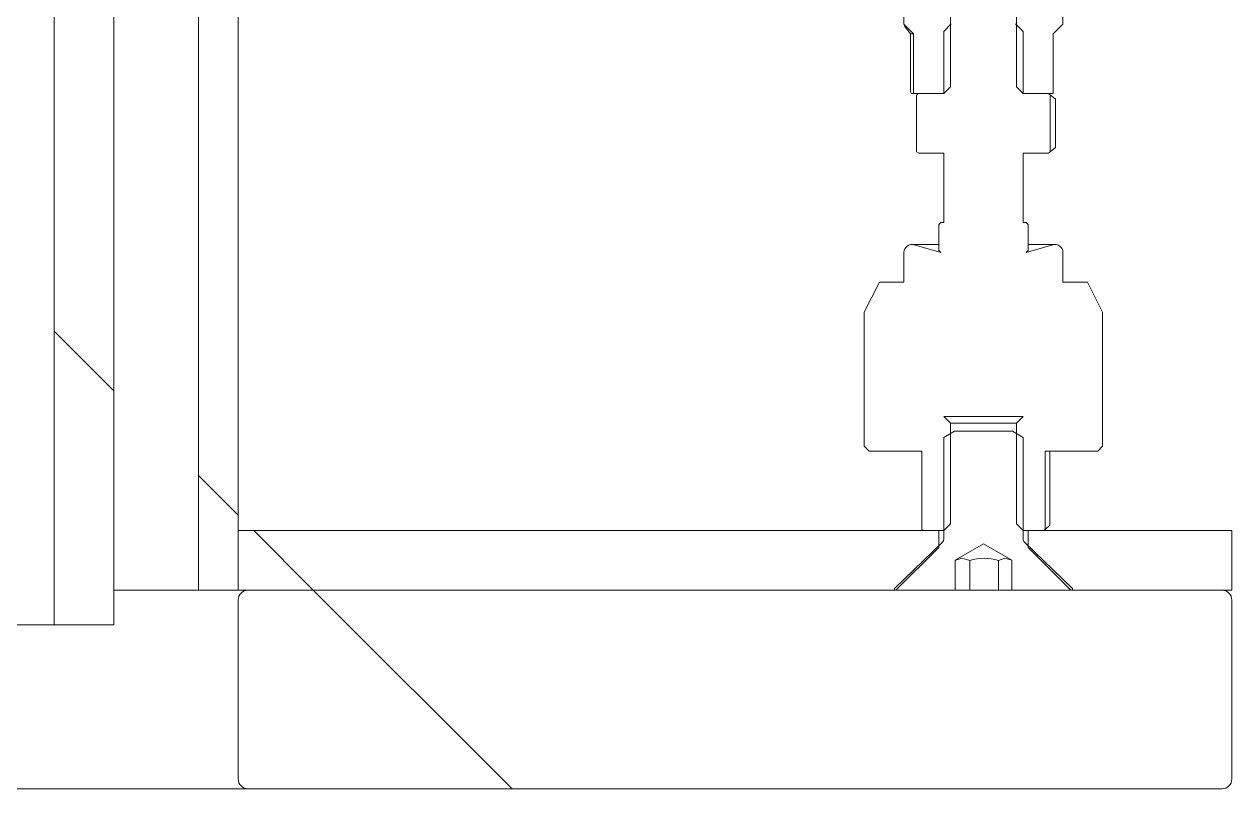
# Model space of a CAD drawing. Header units: millimetres. Extents: x 163705 to 1616509, y 81827 to 302547.
# Drawn here: x 1460277.1 to 1460398.6, y 145365.1 to 145442.1 of the extents above; entities that cross this region are included whole.
import ezdxf

# ---------------------------------------------------------------- set-up
doc = ezdxf.new("R2010")
doc.units = ezdxf.units.MM
doc.header["$LTSCALE"] = 10
doc.layers.add('1-设备轮廓', color=2, linetype='Continuous', lineweight=18)
pattern_1 = [(45, (-6058.445023240471, -4420.496226013337), (-67.35192090801866, 67.35192090801866), [])]

# ---------------------------------------------------------------- blocks, each defined once
blk = doc.blocks.new('A$Cefa923cd')
at = {"lineweight": 18}
h = blk.add_hatch(dxfattribs=at)
h.set_pattern_fill('ANSI31', color=256, scale=30, style=0)
h.set_pattern_definition(pattern_1)
h.paths.add_polyline_path([(1284.275386318601, 400), (1278.275386318594, 400), (1278.275386318594, 60), (1284.275386318601, 60)], flags=0)
h = blk.add_hatch(dxfattribs=at)
h.set_pattern_fill('ANSI31', color=256, scale=30, style=0)
h.set_pattern_definition(pattern_1)
h.paths.add_polyline_path([(1187.451886318595, 129.0999999999995), (1190.775386318601, 131.0188236196509), (1194.098886318599, 129.0999999999995), (1194.098886318599, 114.1765000000005), (1194.775386318594, 113.5), (1197.805140278237, 113.5), (1197.805140278237, 119.5), (1198.775386318601, 120.4661394013956), (1198.775386318601, 234.6999999999998), (1182.775386318601, 234.6999999999998), (1182.775386318601, 120.4661394013965), (1183.745632358958, 119.5), (1183.745632358958, 113.5), (1186.775386318601, 113.5), (1187.451886318595, 114.1765000000005)], flags=0)
h = blk.add_hatch(dxfattribs=at)
h.set_pattern_fill('ANSI31', color=256, scale=30, style=0)
h.set_pattern_definition(pattern_1)
h.paths.add_polyline_path([(1265.775386318601, 163.4999999999991), (1265.775386318601, 63.5), (1269.775386318601, 63.5), (1269.775386318601, 163.4999999999991)], flags=0)
h = blk.add_hatch(dxfattribs=at)
h.set_pattern_fill('ANSI31', color=256, scale=30, style=0)
h.set_pattern_definition(pattern_1)
h.paths.add_polyline_path([(1199.575386318596, 63.5), (1265.775386318601, 63.5), (1265.775386318601, 69.5), (1195.275386318594, 69.5), (1195.275386318594, 67.79999999999927)], flags=0)
h = blk.add_hatch(dxfattribs=at)
h.set_pattern_fill('ANSI34', color=256, scale=30, style=0)
h.set_pattern_definition([(45, (-6058.445023240471, -4420.496226013337), (-404.111525448112, 404.111525448112), []), (45, (-5923.74112324047, -4420.496226013337), (-404.111525448112, 404.111525448112), []), (45, (-5789.03722324047, -4420.496226013337), (-404.111525448112, 404.111525448112), []), (45, (-5654.33302324047, -4420.496226013337), (-404.111525448112, 404.111525448112), [])])
edge = h.paths.add_edge_path(flags=0)
edge.add_line((1265.775386318601, 44.49999999999909), (1265.775386318601, 62.5))
edge.add_arc((1264.775386318601, 62.5), 1, 0, 90)
edge.add_line((1264.775386318601, 63.5), (1166.775386318601, 63.5))
edge.add_arc((1166.775386318601, 62.5), 1, 90, 180)
edge.add_line((1165.775386318601, 62.5), (1165.775386318601, 44.49999999999909))
edge.add_arc((1166.775386318601, 44.49999999999909), 1, 180, 270.0000000000008)
edge.add_line((1166.775386318601, 43.49999999999909), (1264.775386318601, 43.49999999999909))
edge.add_arc((1264.775386318601, 44.49999999999909), 1, 270, 360)
at = {"layer": '1-设备轮廓'}
for p, q in [((1278.275386318601, 399.9999999999991), (1278.275386318601, 59.99999999999909)), ((1284.275386318601, 399.9999999999991), (1284.275386318601, 59.99999999999909)), ((1182.775386318601, 234.6999999999998), (1182.775386318601, 120.4661394013965)), ((1198.775386318601, 120.4661394013956), (1198.775386318601, 234.6999999999998)), ((1265.775386318601, 63.49999999999909), (1265.775386318601, 163.4999999999991)), ((1269.775386318601, 63.49999999999909), (1269.775386318601, 163.4999999999991)), ((1187.451886318595, 129.0999999999995), (1187.451886318595, 114.1764999999996)), ((1194.098886318599, 114.1764999999996), (1194.098886318599, 129.0999999999995)), ((1182.775386318601, 120.4661394013965), (1183.745632358958, 119.4999999999991)), ((1187.542386318601, 120.4999999999991), (1186.775386318601, 119.7330000000002)), ((1194.775386318601, 119.7330000000002), (1194.008386318594, 120.4999999999991)), ((1197.805140278237, 119.4999999999991), (1198.775386318601, 120.4661394013956)), ((1183.745632358958, 119.4999999999991), (1183.745632358958, 113.5)), ((1186.775386318601, 119.7330000000002), (1186.775386318601, 113.5)), ((1194.775386318601, 113.5), (1194.775386318601, 119.7330000000002)), ((1197.805140278237, 113.5), (1197.805140278237, 119.4999999999991)), ((1198.101719703431, 119.4999999999991), (1197.805140278237, 119.4999999999991)), ((1198.101719703431, 113.7499999999991), (1198.101719703431, 119.4999999999991)), ((1183.5283717727, 112.9194434163992), (1184.048672429431, 113.3691066750598)), ((1186.775386318601, 113.5), (1183.745632358958, 113.5)), ((1184.048669178344, 113.369080273179), (1184.048669178344, 107.6309084649893)), ((1184.275386318601, 113.5), (1184.048673742385, 113.3691074330936)), ((1186.775386318601, 113.5), (1184.275386318601, 113.5)), ((1187.451886318595, 114.1764999999996), (1186.775386318601, 113.5)), ((1194.775386318601, 113.5), (1194.098886318599, 114.1764999999996)), ((1197.275386318601, 113.5), (1194.775386318601, 113.5)), ((1197.805140278237, 113.5), (1194.775386318601, 113.5)), ((1197.502098894809, 113.3691074330927), (1197.275386318601, 113.5)), ((1197.50210345885, 107.6309084649874), (1197.50210345885, 113.369080273179)), ((1198.051450193241, 113.5), (1197.805140278237, 113.5)), ((1183.5283717727, 108.0805565835999), (1183.5283717727, 112.9194434163992)), ((1184.04867766441, 107.630890302521), (1183.5283717727, 108.0805565835999)), ((1184.048677665, 107.6308903021827), (1184.275386318601, 107.4999999999991)), ((1184.275386318601, 107.4999999999991), (1186.775386318601, 107.4999999999991)), ((1186.775386318601, 107.4999999999991), (1186.775386318601, 100.4999999999991)), ((1194.775386318601, 107.4999999999991), (1197.275386318601, 107.4999999999991)), ((1194.775386318601, 100.4999999999991), (1194.775386318601, 107.4999999999991)), ((1197.275386318601, 107.4999999999991), (1197.502094972195, 107.63089030218)), ((1186.475386318598, 100.4999999999991), (1186.275386318601, 100.2999999999993)), ((1186.275386318601, 100.2999999999993), (1186.275386318601, 97.69999999999891)), ((1186.475386318598, 100.4999999999991), (1186.775386318601, 100.4999999999991)), ((1194.775386318601, 100.4999999999991), (1195.075386318596, 100.4999999999991)), ((1195.275386318601, 100.2999999999993), (1195.075386318596, 100.4999999999991)), ((1195.275386318601, 97.69999999999891), (1195.275386318601, 100.2999999999993)), ((1182.775386318601, 97.49999999999909), (1182.775386318601, 94.49999999999909)), ((1186.275386318601, 98.29999999999836), (1183.575386318596, 98.29999999999836)), ((1183.796075973769, 98.26895778564176), (1186.475386318598, 97.49999999999909)), ((1186.275386318601, 97.69999999999891), (1186.475386318598, 97.49999999999909)), ((1195.075386318596, 97.49999999999909), (1197.754696663425, 98.26895778564176)), ((1195.075386318596, 97.49999999999909), (1195.275386318601, 97.69999999999891)), ((1197.975386318598, 98.29999999999836), (1195.275386318601, 98.29999999999836)), ((1198.775386318601, 94.49999999999909), (1198.775386318601, 97.49999999999909)), ((1180.30396266708, 94.49999999999909), (1178.775386318601, 91.49999999999909)), ((1180.30396266708, 94.49999999999909), (1182.775386318601, 94.49999999999909)), ((1198.775386318601, 94.49999999999909), (1201.246809970115, 94.49999999999909)), ((1202.775386318601, 91.49999999999909), (1201.246809970115, 94.49999999999909)), ((1178.775386318601, 91.49999999999909), (1178.775386318601, 77.99999999999909)), ((1202.775386318601, 77.99999999999909), (1202.775386318601, 91.49999999999909)), ((1194.775386318601, 80.99999999999818), (1186.775386318601, 80.99999999999818)), ((1186.775386318601, 80.99999999999818), (1187.451886318595, 80.32349999999951)), ((1187.451886318595, 80.32349999999951), (1187.451886318595, 70.17649999999958)), ((1188.428689715547, 80.32349999999951), (1187.451886318595, 80.32349999999951)), ((1194.098886318599, 80.32349999999951), (1188.428689715547, 80.32349999999951)), ((1194.098886318599, 80.32349999999951), (1194.775386318601, 80.99999999999818)), ((1194.098886318599, 70.17649999999958), (1194.098886318599, 80.32349999999951)), ((1187.857918073329, 79.5), (1186.775386318601, 78.87499999999909)), ((1193.692854563866, 79.5), (1187.857918073329, 79.5)), ((1194.775386318601, 78.87499999999909), (1193.692854563866, 79.5)), ((1178.775386318601, 77.99999999999909), (1179.275386318601, 77.49999999999909)), ((1186.775386318601, 78.87499999999909), (1186.775386318601, 68.62978992648277)), ((1194.775386318601, 68.62978992648277), (1194.775386318601, 78.87499999999909)), ((1202.275386318601, 77.49999999999909), (1202.775386318601, 77.99999999999909)), ((1184.566108958366, 77.49999999999909), (1179.275386318601, 77.49999999999909)), ((1184.085834430072, 77.49999999999909), (1184.085834430072, 70.03589838486096)), ((1184.566108958366, 77.49999999999909), (1184.566108958366, 69.62314136599525)), ((1202.275386318601, 77.49999999999909), (1196.984663678828, 77.5)), ((1196.984663678828, 69.62314136599343), (1196.984663678828, 77.5)), ((1165.775386318601, 63.49999999999909), (1165.775386318601, 69.49999999999909)), ((1186.275386318601, 69.49999999999909), (1165.775386318601, 69.49999999999909)), ((1184.085834430072, 70.03589838486096), (1184.566135750531, 69.62312588489749)), ((1184.565725967281, 69.62104746027035), (1184.775386318601, 69.49999999999909)), ((1186.775386318601, 69.49999999999909), (1184.775386318601, 69.49999999999909)), ((1186.275386318601, 69.49999999999909), (1186.275386318601, 67.79999999999836)), ((1187.451886318595, 70.17649999999958), (1186.775386318601, 69.49999999999909)), ((1194.775386318601, 69.49999999999909), (1194.098886318599, 70.17649999999958)), ((1196.775386318601, 69.49999999999909), (1194.775386318601, 69.49999999999909)), ((1195.275386318601, 67.79999999999836), (1195.275386318601, 69.49999999999909)), ((1265.775386318601, 69.49999999999909), (1195.275386318601, 69.49999999999909)), ((1196.775386318601, 69.49999999999909), (1196.985046669914, 69.62104746026853)), ((1265.775386318601, 63.49999999999909), (1265.775386318601, 69.49999999999909)), ((1186.653249666779, 68.34205400634801), (1181.815386318594, 63.67018367695619)), ((1190.775386318601, 68.16666666666606), (1187.929626476289, 66.52366645566053)), ((1193.621146160905, 66.52366645565871), (1190.775386318601, 68.16666666666606)), ((1199.7353863186, 63.67018367695619), (1194.897522970416, 68.34205400634801)), ((1186.275386318601, 67.79999999999836), (1181.975386318598, 63.49999999999909)), ((1199.575386318596, 63.49999999999909), (1195.275386318601, 67.79999999999836)), ((1187.929626476289, 66.52366645566053), (1187.929626476289, 63.51124629973037)), ((1189.268698038912, 66.49999999999909), (1189.268698038912, 63.49999999999909)), ((1192.154509721506, 66.49999999999909), (1192.154509721506, 63.49999999999909)), ((1193.621146160905, 63.51124629972855), (1193.621146160905, 66.52366645565871)), ((1181.975386318598, 63.49999999999909), (1165.775386318601, 63.49999999999909)), ((1166.775386318601, 63.49999999999909), (1264.775386318601, 63.49999999999909)), ((1181.815386318594, 63.67018367695619), (1181.815386318594, 63.49999999999909)), ((1181.815386318594, 63.49999999999909), (1187.888634972645, 63.49999999999909)), ((1187.888634972645, 63.49999999999909), (1187.929626476289, 63.51124629973037)), ((1193.621146160905, 63.51124629972855), (1193.662137664542, 63.49999999999909)), ((1193.662137664542, 63.49999999999909), (1199.7353863186, 63.49999999999909)), ((1265.775386318601, 63.49999999999909), (1199.575386318596, 63.49999999999909)), ((1199.7353863186, 63.49999999999909), (1199.7353863186, 63.67018367695619)), ((1269.775386318601, 63.49999999999909), (1265.775386318601, 63.49999999999909)), ((1278.275386318601, 63.49999999999909), (1269.775386318601, 63.49999999999909)), ((1165.775386318601, 44.49999999999909), (1165.775386318601, 62.49999999999909)), ((1265.775386318601, 44.49999999999909), (1265.775386318601, 62.49999999999909)), ((1284.275386318601, 59.99999999999909), (1278.275386318601, 59.99999999999909)), ((1597.275386318601, 59.99999999999909), (1284.275386318601, 59.99999999999909)), ((1166.775386318601, 43.49999999999909), (1264.775386318601, 43.49999999999909)), ((1616.775386318601, 43.49999999999909), (1264.775386318601, 43.49999999999909))]:
    blk.add_line(p, q, dxfattribs=at)
at = {"layer": '1-设备轮廓', "flags": 128}
for points in [[(1198.051450193241, 113.5), (1198.079760285007, 113.6370989665847), (1198.101719703431, 113.7499999999991)], [(1187.929626476289, 66.52366645566053), (1188.62811045078, 66.72207807248105), (1189.268698038912, 66.49999999999909)], [(1192.154509721506, 66.49999999999909), (1192.961357936758, 66.72207807248105), (1193.661198001195, 66.49999999999909)]]:
    blk.add_lwpolyline(points, dxfattribs=at)
at = {"layer": '1-设备轮廓'}
for centre, radius, start, end in [((1183.575386318596, 97.49999999999909), 0.8000000000003867, 73.98660557615948, 180), ((1197.975386318598, 97.49999999999909), 0.8000000000006375, 0, 106.0133944238405), ((1186.375386318599, 68.62978992648277), 0.3999999999997279, 314.0000000002524, 0), ((1195.175386318595, 68.62978992648277), 0.4000000000005457, 180, 225.9999999997476), ((1190.711603880212, 61.81299381685312), 4.904080365134758, 72.88889501578996, 107.1111049842101), ((1166.775386318601, 62.49999999999909), 1, 90, 180), ((1264.775386318601, 62.49999999999909), 1, 0, 90), ((1166.775386318601, 44.49999999999909), 1, 180, 270), ((1264.775386318601, 44.49999999999909), 1, 270, 0)]:
    blk.add_arc(centre, radius, start, end, dxfattribs=at)
blk.add_ellipse((1190.775386318601, 112.5), major_axis=(7.991530366931328, 7.991530366931328), ratio=0.04605187926011568, start_param=5.823844162282649, end_param=6.237165941789416, dxfattribs=at)

msp = doc.modelspace()

# ---------------------------------------------------------------- block references
at = {"xscale": -1}
msp.add_blockref('A$Cefa923cd', (1461564.378901739, 145321.6317333492), dxfattribs=at)

doc.saveas('drawing.dxf')
